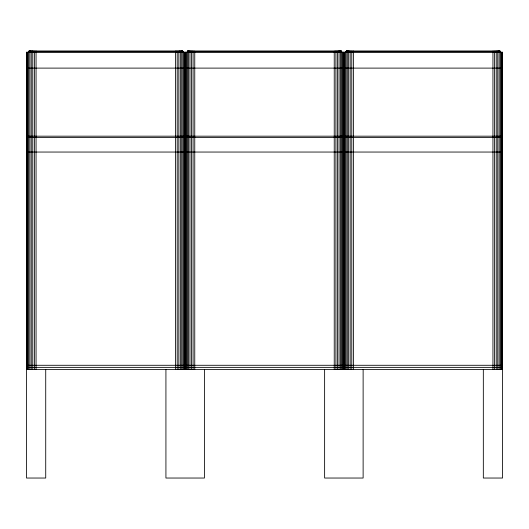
<?xml version="1.0" encoding="UTF-8"?>
<svg xmlns="http://www.w3.org/2000/svg" width="529" height="529" viewBox="0 0 529 529"><rect width="100%" height="100%" fill="white"/><g stroke="black" fill="none" stroke-linecap="round" stroke-linejoin="round"><path stroke-width="0.79" d="M483.327 369.454L483.327 478.037L502.537 478.037L502.55 52.239L26.45 52.239L26.516 478.037L45.725 478.037L45.725 369.454M26.595 136.178L26.595 52.239M185.005 369.454L185.005 52.239M185.295 369.454L185.295 52.239M343.705 369.454L343.705 52.239M343.995 369.454L343.995 52.239M502.405 152.048L502.405 137.434M36.058 51.796L36.084 50.969M194.758 51.796L194.771 51.068M353.458 51.796L353.484 50.969M34.749 51.796L34.894 50.963M193.449 51.796L193.521 51.068M352.149 51.796L352.221 51.068M33.486 51.796L33.77 50.963M192.186 51.796L192.47 50.963M350.886 51.796L351.17 50.963M28.54 51.796L29.373 50.963L182.227 50.963L183.06 51.796L28.54 51.796A0.833 0.833 0 0 1 29.373 50.963M187.24 51.796L188.073 50.963L340.927 50.963L341.76 51.796L187.24 51.796A0.833 0.833 0 0 1 188.073 50.963M345.94 51.796L346.773 50.963L499.627 50.963L500.46 51.796L345.94 51.796A0.833 0.833 0 0 1 346.773 50.963M26.45 68.109L185.005 68.109M185.295 68.109L343.705 68.109M343.995 68.109L502.55 68.109M185.005 136.178L26.45 136.178L26.45 137.434L185.005 137.434M185.295 136.178L343.705 136.178M343.995 136.178L502.55 136.178M185.295 137.434L343.705 137.434M343.995 137.434L502.55 137.434M185.005 152.048L26.45 152.048L26.45 365.281L185.005 365.281M185.295 152.048L343.705 152.048M343.995 152.048L502.55 152.048L502.55 365.281L343.995 365.281M185.295 365.281L343.705 365.281M26.45 367.371L185.005 367.371M185.295 367.371L343.705 367.371M343.995 367.371L502.55 367.371M26.45 369.454L185.097 369.454M185.256 369.454L343.797 369.454M343.956 369.454L502.55 369.454M495.23 50.963L495.514 51.796M336.53 50.963L336.814 51.796M177.83 50.963L178.114 51.796M494.106 50.963L494.251 51.796M335.406 50.963L335.551 51.796M176.706 50.963L176.851 51.796M175.516 50.969L175.542 51.796M492.929 51.068L492.942 51.796M334.229 51.068L334.242 51.796M341.754 51.657L341.76 51.796A0.833 0.833 0 0 0 340.927 50.963M502.405 52.239L502.405 369.454M501.968 52.239L501.968 369.454M501.261 52.239L501.261 369.454M500.302 52.239L500.302 369.454M499.118 52.239L499.118 369.454M497.749 52.239L497.749 369.454M496.228 52.239L496.228 369.454M494.615 52.239L494.615 369.454M492.942 52.239L492.942 369.454M363.125 369.454L363.125 478.037L324.627 478.037L324.627 369.454M353.458 52.239L353.458 369.454M351.785 52.239L351.785 369.454M350.172 52.239L350.172 369.454M348.651 52.239L348.651 369.454M347.282 52.239L347.282 369.454M346.098 52.239L346.098 369.454M345.139 52.239L345.139 369.454M344.432 52.239L344.432 369.454M343.268 52.239L343.268 369.454M342.561 52.239L342.561 369.454M341.602 52.239L341.602 369.454M340.418 52.239L340.418 369.454M339.049 52.239L339.049 369.454M337.528 52.239L337.528 369.454M335.915 52.239L335.915 369.454M334.242 52.239L334.242 369.454M204.425 369.454L204.425 478.037L165.927 478.037L165.927 369.454M194.758 52.239L194.758 369.454M193.085 52.239L193.085 369.454M191.472 52.239L191.472 369.454M189.951 52.239L189.951 369.454M188.582 52.239L188.582 369.454M187.398 52.239L187.398 369.454M186.439 52.239L186.439 369.454M185.732 52.239L185.732 369.454M184.568 52.239L184.568 369.454M183.861 52.239L183.861 369.454M182.902 52.239L182.902 369.454M181.718 52.239L181.718 369.454M180.349 52.239L180.349 369.454M178.828 52.239L178.828 369.454M177.215 52.239L177.215 369.454M175.542 52.239L175.542 369.454M36.058 52.239L36.058 369.454M34.385 52.239L34.385 369.454M32.772 52.239L32.772 369.454M31.251 52.239L31.251 369.454M29.882 52.239L29.882 369.454M28.698 52.239L28.698 369.454M27.739 52.239L27.739 369.454M27.032 52.239L27.032 369.454M26.569 136.178L26.595 369.454M28.652 51.796A0.84 0.827 -90 0 1 29.479 50.963M182.121 50.963A0.84 0.827 90 0 1 182.948 51.796M182.227 50.963A0.833 0.833 0 0 1 183.06 51.796M182.565 51.525A0.84 0.787 -90 0 0 181.824 50.963A0.84 0.787 90 0 1 182.611 51.796M181.685 51.068A0.84 0.727 90 0 0 181.328 50.963A0.84 0.727 -90 0 1 182.055 51.796M180.66 50.963A0.84 0.641 -90 0 1 181.302 51.796M179.84 50.963A0.84 0.536 90 0 1 180.376 51.796M179.093 51.068A0.84 0.417 -90 0 0 178.888 50.963A0.84 0.417 90 0 1 179.305 51.796M32.514 51.068A0.84 0.417 90 0 1 32.712 50.963A0.84 0.417 -90 0 0 32.295 51.796M31.224 51.796A0.84 0.536 -90 0 1 31.76 50.963M30.622 51.068A0.84 0.641 -90 0 1 30.94 50.963A0.84 0.641 90 0 0 30.298 51.796M29.915 51.068A0.84 0.727 -90 0 1 30.272 50.963A0.84 0.727 90 0 0 29.545 51.796M29.035 51.525A0.84 0.787 90 0 1 29.776 50.963A0.84 0.787 -90 0 0 28.989 51.796M499.521 50.963A0.84 0.827 90 0 1 500.348 51.796M499.627 50.963A0.833 0.833 0 0 1 500.46 51.796M499.224 50.963A0.84 0.787 -90 0 1 500.011 51.796M498.728 50.963A0.84 0.721 90 0 1 499.455 51.796M498.378 51.068A0.84 0.641 90 0 0 498.06 50.963A0.84 0.641 -89.9 0 1 498.708 51.796M497.24 50.963A0.84 0.536 -89.9 0 1 497.776 51.796M496.288 50.963A0.84 0.417 90 0 1 496.705 51.796M349.695 51.796A0.84 0.417 -90 0 1 350.112 50.963M348.895 51.068A0.84 0.536 -90 0 1 349.16 50.963A0.84 0.536 90 0 0 348.624 51.796M347.698 51.796A0.84 0.641 -90 0 1 348.34 50.963M346.945 51.796A0.84 0.727 89.9 0 1 347.672 50.963M346.389 51.796A0.84 0.787 -90 0 1 347.176 50.963M340.821 50.963A0.84 0.827 90 0 1 341.648 51.796M341.265 51.525A0.84 0.787 -90 0 0 340.524 50.963A0.84 0.787 90 0 1 341.311 51.796M340.028 50.963A0.84 0.721 90 0 1 340.755 51.796M339.678 51.068A0.84 0.641 90 0 0 339.36 50.963A0.84 0.641 -90 0 1 340.002 51.796M338.805 51.068A0.84 0.536 -89.9 0 0 338.54 50.963A0.84 0.536 90 0 1 339.076 51.796M337.588 50.963A0.84 0.417 90 0 1 338.005 51.796M190.995 51.796A0.84 0.417 -90 0 1 191.412 50.963M189.924 51.796A0.84 0.536 -90 0 1 190.46 50.963M188.998 51.796A0.84 0.641 -90 0 1 189.64 50.963M188.245 51.796A0.84 0.727 89.9 0 1 188.972 50.963M187.689 51.796A0.84 0.787 -90 0 1 188.476 50.963M346.879 50.963A0.84 0.827 90 0 0 346.052 51.796A0.84 0.827 -89.9 0 1 346.879 50.963M188.179 50.963A0.84 0.827 90 0 0 187.352 51.796A0.84 0.827 -90 0 1 188.179 50.963"/></g></svg>
